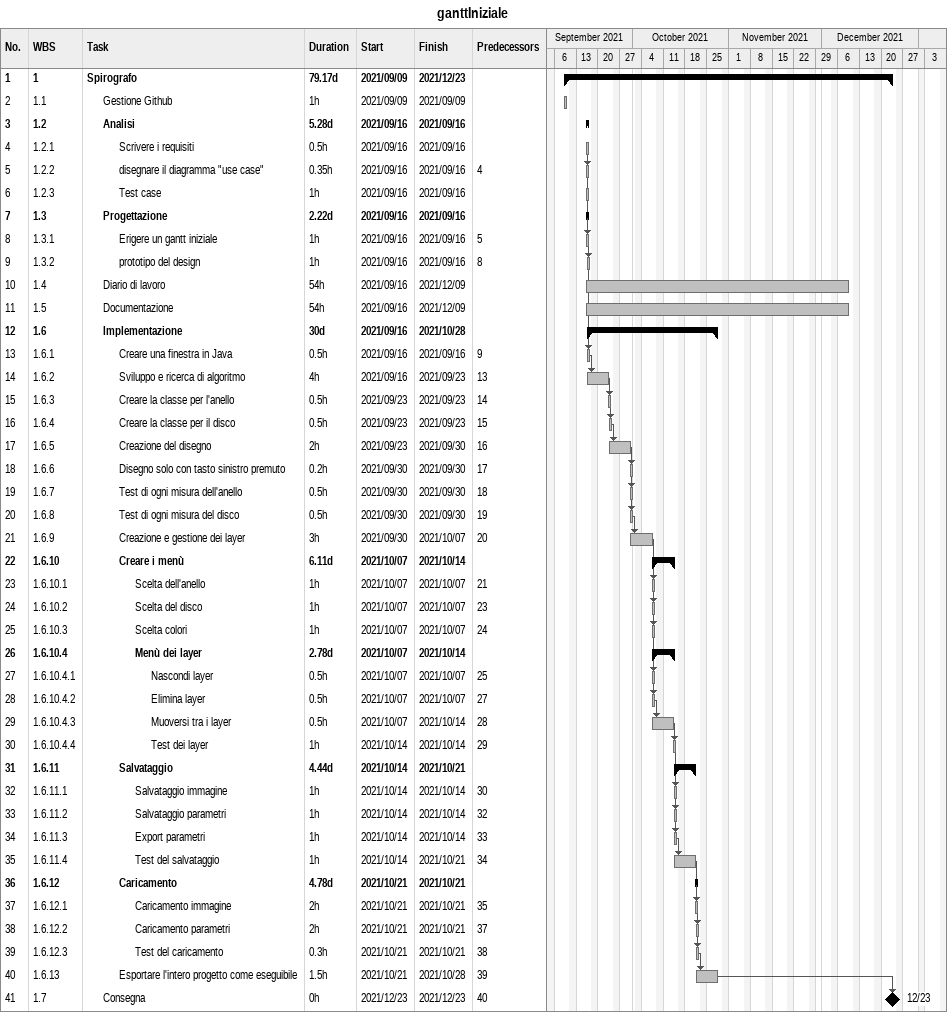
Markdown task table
ganttIniziale

| ID | WBS | Task | Duration | Start | Finish | Predecessors |
|---|---|---|---|---|---|---|
| 1 | 1 | **Spirografo** | 79.17d | 2021-09-09 | 2021-12-23 |  |
| 2 | 1.1 | Gestione Github | 1h | 2021-09-09 | 2021-09-09 |  |
| 3 | 1.2 | **Analisi** | 5.28d | 2021-09-16 | 2021-09-16 |  |
| 4 | 1.2.1 | Scrivere i requisiti | 0.5h | 2021-09-16 | 2021-09-16 |  |
| 5 | 1.2.2 | disegnare il diagramma "use case" | 0.35h | 2021-09-16 | 2021-09-16 | 4 |
| 6 | 1.2.3 | Test case | 1h | 2021-09-16 | 2021-09-16 |  |
| 7 | 1.3 | **Progettazione** | 2.22d | 2021-09-16 | 2021-09-16 |  |
| 8 | 1.3.1 | Erigere un gantt iniziale | 1h | 2021-09-16 | 2021-09-16 | 5 |
| 9 | 1.3.2 | prototipo del design | 1h | 2021-09-16 | 2021-09-16 | 8 |
| 10 | 1.4 | Diario di lavoro | 54h | 2021-09-16 | 2021-12-09 |  |
| 11 | 1.5 | Documentazione | 54h | 2021-09-16 | 2021-12-09 |  |
| 12 | 1.6 | **Implementazione** | 30d | 2021-09-16 | 2021-10-28 |  |
| 13 | 1.6.1 | Creare una finestra in Java | 0.5h | 2021-09-16 | 2021-09-16 | 9 |
| 14 | 1.6.2 | Sviluppo e ricerca di algoritmo | 4h | 2021-09-16 | 2021-09-23 | 13 |
| 15 | 1.6.3 | Creare la classe per l'anello | 0.5h | 2021-09-23 | 2021-09-23 | 14 |
| 16 | 1.6.4 | Creare la classe per il disco | 0.5h | 2021-09-23 | 2021-09-23 | 15 |
| 17 | 1.6.5 | Creazione del disegno | 2h | 2021-09-23 | 2021-09-30 | 16 |
| 18 | 1.6.6 | Disegno solo con tasto sinistro premuto | 0.2h | 2021-09-30 | 2021-09-30 | 17 |
| 19 | 1.6.7 | Test di ogni misura dell'anello | 0.5h | 2021-09-30 | 2021-09-30 | 18 |
| 20 | 1.6.8 | Test di ogni misura del disco | 0.5h | 2021-09-30 | 2021-09-30 | 19 |
| 21 | 1.6.9 | Creazione e gestione dei layer | 3h | 2021-09-30 | 2021-10-07 | 20 |
| 22 | 1.6.10 | **Creare i menù** | 6.11d | 2021-10-07 | 2021-10-14 |  |
| 23 | 1.6.10.1 | Scelta dell'anello | 1h | 2021-10-07 | 2021-10-07 | 21 |
| 24 | 1.6.10.2 | Scelta del disco | 1h | 2021-10-07 | 2021-10-07 | 23 |
| 25 | 1.6.10.3 | Scelta colori | 1h | 2021-10-07 | 2021-10-07 | 24 |
| 26 | 1.6.10.4 | **Menù dei layer** | 2.78d | 2021-10-07 | 2021-10-14 |  |
| 27 | 1.6.10.4.1 | Nascondi layer | 0.5h | 2021-10-07 | 2021-10-07 | 25 |
| 28 | 1.6.10.4.2 | Elimina layer | 0.5h | 2021-10-07 | 2021-10-07 | 27 |
| 29 | 1.6.10.4.3 | Muoversi tra i layer | 0.5h | 2021-10-07 | 2021-10-14 | 28 |
| 30 | 1.6.10.4.4 | Test dei layer | 1h | 2021-10-14 | 2021-10-14 | 29 |
| 31 | 1.6.11 | **Salvataggio** | 4.44d | 2021-10-14 | 2021-10-21 |  |
| 32 | 1.6.11.1 | Salvataggio immagine | 1h | 2021-10-14 | 2021-10-14 | 30 |
| 33 | 1.6.11.2 | Salvataggio parametri | 1h | 2021-10-14 | 2021-10-14 | 32 |
| 34 | 1.6.11.3 | Export parametri | 1h | 2021-10-14 | 2021-10-14 | 33 |
| 35 | 1.6.11.4 | Test del salvataggio | 1h | 2021-10-14 | 2021-10-21 | 34 |
| 36 | 1.6.12 | **Caricamento** | 4.78d | 2021-10-21 | 2021-10-21 |  |
| 37 | 1.6.12.1 | Caricamento immagine | 2h | 2021-10-21 | 2021-10-21 | 35 |
| 38 | 1.6.12.2 | Caricamento parametri | 2h | 2021-10-21 | 2021-10-21 | 37 |
| 39 | 1.6.12.3 | Test del caricamento | 0.3h | 2021-10-21 | 2021-10-21 | 38 |
| 40 | 1.6.13 | Esportare l'intero progetto come eseguibile | 1.5h | 2021-10-21 | 2021-10-28 | 39 |
| 41 | 1.7 | Consegna | 0h | 2021-12-23 | 2021-12-23 | 40 |
